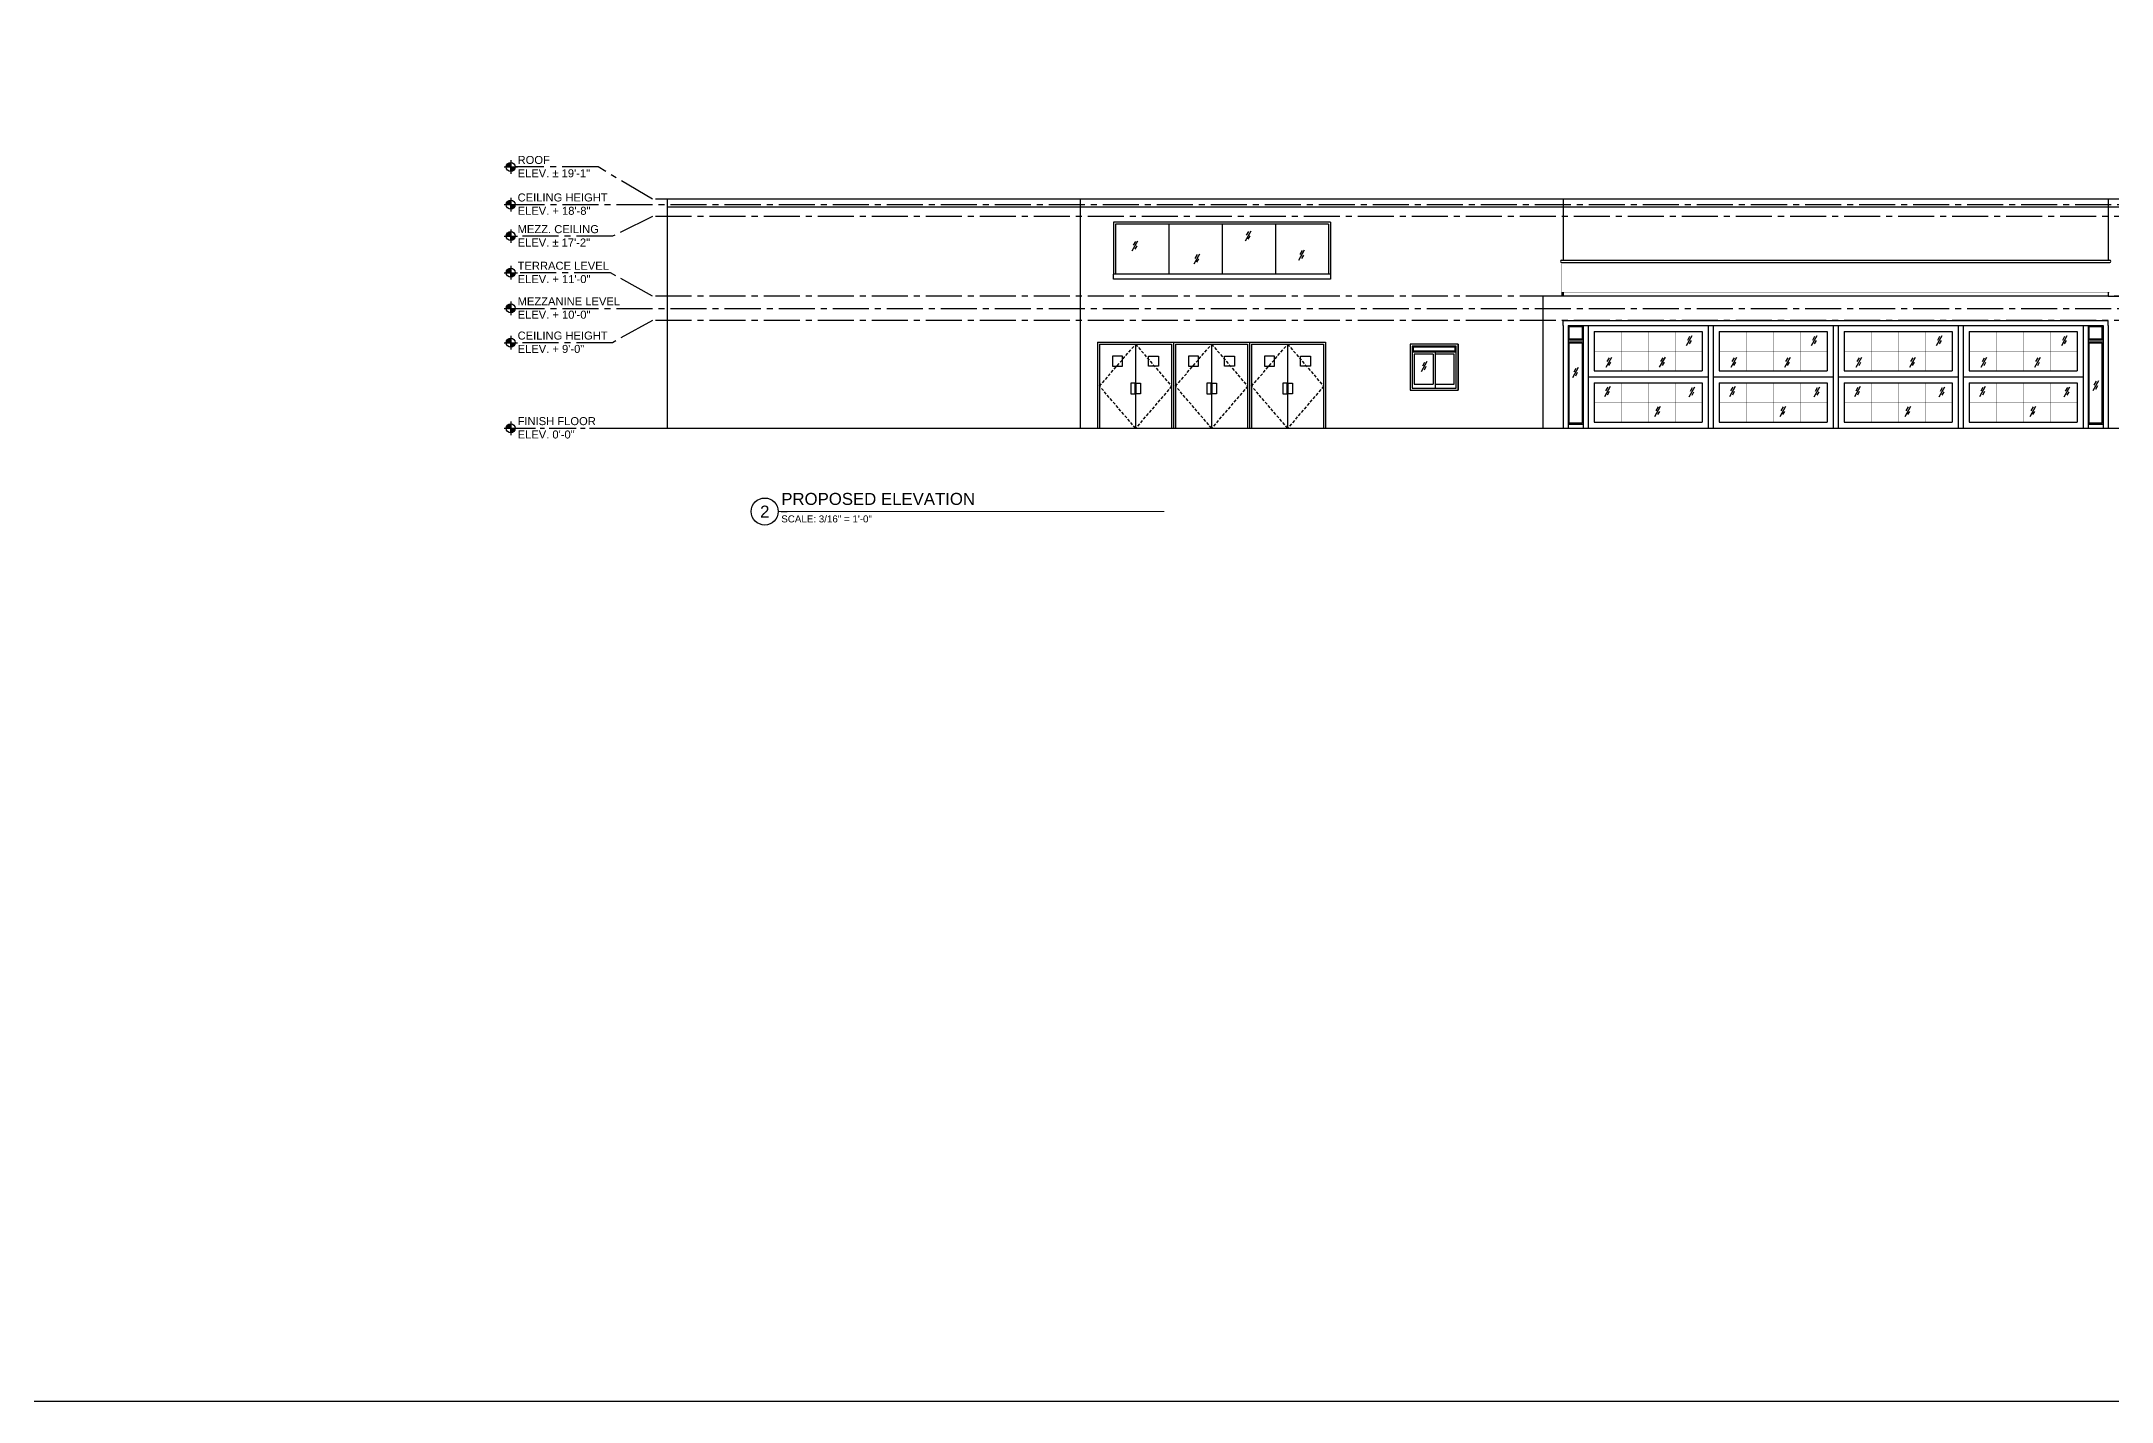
# Model space of a CAD drawing. Header units: inches. Extents: x -5252 to 14398, y -1665 to 9844.
# Drawn here: x 5680 to 7750, y -1665 to -306 of the extents above; entities that cross this region are included whole.
import ezdxf
from ezdxf.enums import TextEntityAlignment as Align

# ---------------------------------------------------------------- set-up
doc = ezdxf.new("R2010")
doc.units = ezdxf.units.IN
doc.header["$LTSCALE"] = 48
doc.header["$MEASUREMENT"] = 0
doc.linetypes.add('CENTER2', pattern=[1.125, 0.75, -0.125, 0.125, -0.125])
doc.linetypes.add('HIDDEN2', pattern=[0.1875, 0.125, -0.0625])
for name, color, linetype in [('a-anno-symb', 91, 'Continuous'), ('CAPACITY SIGN', 1, 'Continuous'), ('E-1', 150, 'Continuous'), ('E-2', 2, 'Continuous'), ('E-3', 6, 'Continuous'), ('E-4', 1, 'Continuous'), ('E-5', 5, 'Continuous'), ('E-6', 8, 'Continuous'), ('TB1', 31, 'Continuous')]:
    doc.layers.add(name, color=color, linetype=linetype)
doc.styles.add('ARIAL', font='arial.ttf')
doc.styles.add('ROMANS', font='romans.shx')
doc.styles.get("Standard").update_dxf_attribs({"font": 'arial.ttf'})

# ---------------------------------------------------------------- blocks, each defined once
blk = doc.blocks.new('Anno_Datum')
at = {"linetype": 'ByBlock', "lineweight": -2}
h = blk.add_hatch(dxfattribs=at)
h.set_pattern_fill('_USER', color=0, scale=0.008, angle=-90, style=0, pattern_type=0)
h.set_pattern_definition([(270, (0, 0), (0.008, -1e-18), [])])
h.paths.add_polyline_path([(0, 0), (0, 0.5, 0.414214), (-0.5, 0)])
h.paths.add_polyline_path([(0.5, 0), (0, 0), (0, -0.5, 0.414214)])
at = {"color": 0, "linetype": 'ByBlock', "lineweight": -2}
for p, q in [((-0.75, 0), (0.75, 0)), ((0, 0.75), (0, -0.75)), ((0, 0), (0.5, 0)), ((0, 0), (0.5, 0))]:
    blk.add_line(p, q, dxfattribs=at)
blk.add_circle((0, 0), 0.5, dxfattribs=at)
blk = doc.blocks.new('Anno_Title_T1')
at = {"color": 0, "linetype": 'ByBlock', "lineweight": -2}
blk.add_lwpolyline([(2.75, 0), (3.75, 0)], dxfattribs=at)
at = {"color": 0, "linetype": 'ByBlock', "lineweight": -2, "style": 'ROMANS'}
blk.add_attdef('TITLE', (2.75, 0.5), '', height=1.25, dxfattribs=at)
blk.add_attdef('SCALE', text='', height=0.75, dxfattribs=at).set_placement((2.75, -0.5), align=Align.TOP_LEFT)
blk = doc.blocks.new('Anno_Title_A1')
at = {"color": 0, "linetype": 'ByBlock', "lineweight": -2}
blk.add_circle((0, 0), 2.25, dxfattribs=at)
blk.add_circle((0, 0), 2.25, dxfattribs=at)
at = {"color": 0, "linetype": 'ByBlock', "lineweight": -2, "style": 'ROMANS'}
blk.add_attdef('NUMBER', text='', height=1.25, dxfattribs=at).set_placement((0, 0), align=Align.MIDDLE)

msp = doc.modelspace()

# ---------------------------------------------------------------- linework, layer by layer
at = {"layer": 'a-anno-symb', "color": 8, "linetype": 'CENTER2'}
for p, q in [((6147.2, -468.6), (8166.2, -468.6)), ((6147.2, -572.3), (8166.2, -572.3))]:
    msp.add_line(p, q, dxfattribs=at)
at = {"layer": 'a-anno-symb', "color": 8, "linetype": 'CENTER2', "ltscale": 0.75}
msp.add_line((6147.2, -692.1), (8166.2, -692.1), dxfattribs=at)
at = {"layer": 'a-anno-symb', "color": 8, "linetype": 'CENTER2'}
for points in [[(8166.2, -463.1), (6291, -463.1), (6236.6, -431), (6154, -431)], [(8166.2, -480.6), (6291, -480.6), (6251.1, -500.1), (6156.2, -500.1)], [(8166.2, -560.1), (6291, -560.1), (6248.9, -536.7), (6154, -536.7)], [(8166.2, -584.3), (6291, -584.3), (6251.1, -606.6), (6156.2, -606.6)]]:
    msp.add_lwpolyline(points, dxfattribs=at)
at = {"layer": 'Defpoints'}
msp.add_lwpolyline([(14397.5, 3887.3), (14397.5, -1664.8), (-5252.2, -1664.8), (-5252.2, 3887.3), (5947.5, 3887.3)], dxfattribs=at)
at = {"layer": 'E-1', "color": 151, "const_width": 0.25}
for points in [[(7259.4, -595.3), (7259.4, -634.7)], [(7286.4, -595.3), (7286.4, -634.7)], [(7313.4, -595.3), (7313.4, -634.7)], [(7384.4, -595.3), (7384.4, -634.7)], [(7411.4, -595.3), (7411.4, -634.7)], [(7438.4, -595.3), (7438.4, -634.7)], [(7509.4, -595.3), (7509.4, -634.7)], [(7536.4, -595.3), (7536.4, -634.7)], [(7563.4, -595.3), (7563.4, -634.7)], [(7634.4, -595.3), (7634.4, -634.7)], [(7661.4, -595.3), (7661.4, -634.7)], [(7688.4, -595.3), (7688.4, -634.7)], [(7232.4, -615), (7340.4, -615)], [(7357.4, -615), (7465.4, -615)], [(7482.4, -615), (7590.4, -615)], [(7607.4, -615), (7715.4, -615)], [(7259.4, -646.7), (7259.4, -686.1)], [(7286.4, -646.7), (7286.4, -686.1)], [(7313.4, -646.7), (7313.4, -686.1)], [(7384.4, -646.7), (7384.4, -686.1)], [(7411.4, -646.7), (7411.4, -686.1)], [(7438.4, -646.7), (7438.4, -686.1)], [(7509.4, -646.7), (7509.4, -686.1)], [(7536.4, -646.7), (7536.4, -686.1)], [(7563.4, -646.7), (7563.4, -686.1)], [(7634.4, -646.7), (7634.4, -686.1)], [(7661.4, -646.7), (7661.4, -686.1)], [(7688.4, -646.7), (7688.4, -686.1)], [(7232.4, -666.4), (7340.4, -666.4)], [(7357.4, -666.4), (7465.4, -666.4)], [(7482.4, -666.4), (7590.4, -666.4)], [(7607.4, -666.4), (7715.4, -666.4)]]:
    msp.add_lwpolyline(points, dxfattribs=at)
at = {"layer": 'E-2'}
for p, q in [((6305.6, -463.1), (6305.6, -692.1)), ((6718.5, -463.1), (6305.6, -463.1)), ((6718.5, -463.1), (6718.5, -692.1)), ((6249.9, -692.1), (8208.6, -692.1))]:
    msp.add_line(p, q, dxfattribs=at)
at = {"layer": 'E-3'}
for p, q in [((6718.5, -471.1), (6305.6, -471.1)), ((7201.5, -463.1), (6718.5, -463.1)), ((7201.5, -463.1), (7201.5, -524.1)), ((8143.1, -463.1), (7746.3, -463.1)), ((7746.3, -463.1), (7746.3, -524.1)), ((7201.5, -556.1), (7201.5, -560.1)), ((7746.3, -556.1), (7746.3, -560.1)), ((7181, -560.1), (7181, -692.1)), ((7201.5, -560.1), (7181, -560.1)), ((7746.3, -560.1), (7201.5, -560.1)), ((7746.3, -560.1), (7766.8, -560.1))]:
    msp.add_line(p, q, dxfattribs=at)
at = {"layer": 'E-4'}
for p, q in [((7201.5, -471.1), (6718.5, -471.1)), ((8143.1, -471.1), (7746.3, -471.1)), ((7200, -524.1), (7747.8, -524.1)), ((7200, -526.6), (7747.8, -526.6)), ((7200, -556.1), (7200, -560.1)), ((7201.5, -584.3), (7746.3, -584.3)), ((7201.5, -589.3), (7201.5, -584.3)), ((7201.5, -589.3), (7201.5, -692.1)), ((7206.5, -589.3), (7206.5, -692.1)), ((7206.5, -589.3), (7741.3, -589.3)), ((7741.3, -589.3), (7741.3, -692.1)), ((7746.3, -589.3), (7746.3, -584.3)), ((7746.3, -589.3), (7746.3, -692.1))]:
    msp.add_line(p, q, dxfattribs=at)
at = {"layer": 'E-4', "const_width": 0.25}
msp.add_lwpolyline([(7200, -526.6), (7200, -556.1), (7747.8, -556.1), (7747.8, -526.6)], dxfattribs=at)
at = {"layer": 'E-4'}
for centre, start, end in [((7200, -525.3), 90, 270), ((7747.8, -525.3), 270, 90)]:
    msp.add_arc(centre, 1.25, start, end, dxfattribs=at)
at = {"layer": 'E-5'}
for p, q in [((7746.3, -463.1), (7201.5, -463.1)), ((6752, -486.1), (6752, -538.1)), ((6969, -486.1), (6752, -486.1)), ((6967, -488.1), (6754, -488.1)), ((6754, -488.1, 20), (6754, -538.1, 20)), ((6967, -488.1, 20), (6967, -538.1, 20)), ((6969, -486.1), (6969, -538.1)), ((6969, -538.1), (6752, -538.1)), ((6752, -543.1), (6752, -538.1)), ((6969, -538.1), (6969, -543.1)), ((6969, -543.1), (6752, -543.1)), ((7221.4, -589.3), (7221.4, -692.1)), ((7226.4, -589.3), (7226.4, -692.1)), ((7232.4, -595.3), (7340.4, -595.3)), ((7232.4, -595.3), (7232.4, -634.7)), ((7340.4, -595.3), (7340.4, -634.7)), ((7346.4, -589.3), (7346.4, -692.1)), ((7351.4, -589.3), (7351.4, -692.1)), ((7357.4, -595.3), (7465.4, -595.3)), ((7357.4, -595.3), (7357.4, -634.7)), ((7465.4, -595.3), (7465.4, -634.7)), ((7471.4, -589.3), (7471.4, -692.1)), ((7476.4, -589.3), (7476.4, -692.1)), ((7482.4, -595.3), (7590.4, -595.3)), ((7482.4, -595.3), (7482.4, -634.7)), ((7590.4, -595.3), (7590.4, -634.7)), ((7596.4, -589.3), (7596.4, -692.1)), ((7601.4, -589.3), (7601.4, -692.1)), ((7607.4, -595.3), (7715.4, -595.3)), ((7607.4, -595.3), (7607.4, -634.7)), ((7715.4, -595.3), (7715.4, -634.7)), ((7721.4, -589.3), (7721.4, -692.1)), ((7726.4, -589.3), (7726.4, -692.1)), ((6736, -606.1), (6736, -692.1)), ((6736, -606.1), (6964, -606.1)), ((6738, -608.1), (6738, -692.1)), ((6738, -608.1), (6810, -608.1)), ((6774, -608.1), (6774, -692.1)), ((6810, -608.1), (6810, -692.1)), ((6812, -606.1), (6812, -692.1)), ((6814, -608.1), (6814, -692.1)), ((6814, -608.1), (6886, -608.1)), ((6850, -608.1), (6850, -692.1)), ((6886, -608.1), (6886, -692.1)), ((6888, -606.1), (6888, -692.1)), ((6890, -608.1), (6890, -692.1)), ((6890, -608.1), (6962, -608.1)), ((6926, -608.1), (6926, -692.1)), ((6962, -608.1), (6962, -692.1)), ((6964, -606.1), (6964, -692.1)), ((7048.5, -608.1), (7048.5, -654.1)), ((7096.5, -608.1), (7048.5, -608.1)), ((7050.5, -610.1), (7050.5, -652.1)), ((7094.5, -610.1), (7050.5, -610.1)), ((7094.5, -616.1), (7050.5, -616.1)), ((7073.5, -616.1), (7073.5, -652.1)), ((7094.5, -652.1), (7094.5, -610.1)), ((7096.5, -608.1), (7096.5, -654.1)), ((7096.5, -654.1), (7096.5, -608.1)), ((7226.4, -640.7), (7346.4, -640.7)), ((7232.4, -634.7), (7340.4, -634.7)), ((7351.4, -640.7), (7471.4, -640.7)), ((7357.4, -634.7), (7465.4, -634.7)), ((7476.4, -640.7), (7596.4, -640.7)), ((7482.4, -634.7), (7590.4, -634.7)), ((7601.4, -640.7), (7721.4, -640.7)), ((7607.4, -634.7), (7715.4, -634.7)), ((7048.5, -654.1), (7096.5, -654.1)), ((7050.5, -652.1), (7094.5, -652.1)), ((7232.4, -646.7), (7340.4, -646.7)), ((7232.4, -646.7), (7232.4, -686.1)), ((7340.4, -646.7), (7340.4, -686.1)), ((7357.4, -646.7), (7465.4, -646.7)), ((7357.4, -646.7), (7357.4, -686.1)), ((7465.4, -646.7), (7465.4, -686.1)), ((7482.4, -646.7), (7590.4, -646.7)), ((7482.4, -646.7), (7482.4, -686.1)), ((7590.4, -646.7), (7590.4, -686.1)), ((7607.4, -646.7), (7715.4, -646.7)), ((7607.4, -646.7), (7607.4, -686.1)), ((7715.4, -646.7), (7715.4, -686.1)), ((7232.4, -686.1), (7340.4, -686.1)), ((7357.4, -686.1), (7465.4, -686.1)), ((7482.4, -686.1), (7590.4, -686.1)), ((7607.4, -686.1), (7715.4, -686.1))]:
    msp.add_line(p, q, dxfattribs=at)
at = {"layer": 'E-6'}
for p, q in [((7746.3, -471.1), (7201.5, -471.1)), ((6807.3, -488.1, 20), (6807.3, -538.1, 20)), ((6860.5, -488.1, 20), (6860.5, -538.1, 20)), ((6883.8, -504.9), (6889.5, -494.8)), ((6885, -499.3), (6887.2, -495.5)), ((6913.8, -488.1, 20), (6913.8, -538.1, 20)), ((6770.7, -514.9), (6776.4, -504.8)), ((6771.9, -509.3), (6774.1, -505.5)), ((6773.6, -513.2), (6775.5, -509.8)), ((6886.7, -503.2), (6888.6, -499.8)), ((6937.3, -524), (6943, -513.9)), ((6938.5, -518.4), (6940.7, -514.6)), ((6832.4, -527.9), (6838.1, -517.8)), ((6833.6, -522.3), (6835.8, -518.5)), ((6835.3, -526.2), (6837.2, -522.8)), ((6940.2, -522.3), (6942.1, -519)), ((7324.8, -609.5), (7330.4, -599.5)), ((7326, -604), (7328.1, -600.1)), ((7449.8, -609.5), (7455.4, -599.5)), ((7451, -604), (7453.1, -600.1)), ((7574.8, -609.5), (7580.4, -599.5)), ((7576, -604), (7578.1, -600.1)), ((7699.8, -609.5), (7705.4, -599.5)), ((7701, -604), (7703.1, -600.1)), ((7727.4, -603.1), (7727.4, -590.3)), ((7727.4, -590.3), (7740.3, -590.3)), ((7740.3, -603.1), (7740.3, -590.3)), ((7093.5, -611.1), (7051.5, -611.1)), ((7051.5, -611.1), (7051.5, -615.1)), ((7093.5, -615.1), (7051.5, -615.1)), ((7071.5, -618.1), (7052.5, -618.1)), ((7052.5, -618.1), (7052.5, -648.1)), ((7071.5, -618.1), (7071.5, -648.1)), ((7092.5, -618.1), (7073.5, -618.1)), ((7092.5, -648.1), (7092.5, -618.1)), ((7093.5, -615.1), (7093.5, -611.1)), ((7221.4, -604.1), (7206.5, -604.1)), ((7221.4, -606.1), (7206.5, -606.1)), ((7220.4, -603.1), (7207.5, -603.1)), ((7220.4, -607.1), (7207.5, -607.1)), ((7327.6, -607.9), (7329.6, -604.5)), ((7452.6, -607.9), (7454.6, -604.5)), ((7577.6, -607.9), (7579.6, -604.5)), ((7702.6, -607.9), (7704.6, -604.5)), ((7741.3, -604.1), (7726.4, -604.1)), ((7741.3, -606.1), (7726.4, -606.1)), ((7740.3, -603.1), (7727.4, -603.1)), ((7727.4, -687.1), (7727.4, -607.1)), ((7740.3, -607.1), (7727.4, -607.1)), ((7740.3, -687.1), (7740.3, -607.1)), ((7059.8, -635.3), (7065.5, -625.2)), ((7061, -629.7), (7063.2, -625.9)), ((7062.7, -633.6), (7064.6, -630.2)), ((7211.1, -641.3), (7216.8, -631.2)), ((7212.3, -635.7), (7214.5, -631.9)), ((7214, -639.6), (7215.9, -636.2)), ((7244.3, -631), (7250, -620.9)), ((7245.5, -625.4), (7247.7, -621.6)), ((7247.2, -629.3), (7249.1, -625.9)), ((7297.9, -631), (7303.6, -620.9)), ((7299.1, -625.4), (7301.3, -621.6)), ((7300.8, -629.3), (7302.7, -625.9)), ((7369.3, -631), (7375, -620.9)), ((7370.5, -625.4), (7372.7, -621.6)), ((7372.2, -629.3), (7374.1, -625.9)), ((7422.9, -631), (7428.6, -620.9)), ((7424.1, -625.4), (7426.3, -621.6)), ((7425.8, -629.3), (7427.7, -625.9)), ((7494.3, -631), (7500, -620.9)), ((7495.5, -625.4), (7497.7, -621.6)), ((7497.2, -629.3), (7499.1, -625.9)), ((7547.9, -631), (7553.6, -620.9)), ((7549.1, -625.4), (7551.3, -621.6)), ((7550.8, -629.3), (7552.7, -625.9)), ((7619.3, -631), (7625, -620.9)), ((7620.5, -625.4), (7622.7, -621.6)), ((7622.2, -629.3), (7624.1, -625.9)), ((7672.9, -631), (7678.6, -620.9)), ((7674.1, -625.4), (7676.3, -621.6)), ((7675.8, -629.3), (7677.7, -625.9)), ((7052.5, -648.1), (7071.5, -648.1)), ((7073.5, -648.1), (7092.5, -648.1)), ((7243, -660.3), (7248.7, -650.2)), ((7244.2, -654.7), (7246.4, -650.9)), ((7245.9, -658.6), (7247.8, -655.2)), ((7327.4, -660.7), (7333.1, -650.6)), ((7328.6, -655.1), (7330.8, -651.3)), ((7330.3, -659), (7332.2, -655.6)), ((7368, -660.3), (7373.7, -650.2)), ((7369.2, -654.7), (7371.4, -650.9)), ((7370.9, -658.6), (7372.8, -655.2)), ((7452.4, -660.7), (7458.1, -650.6)), ((7453.6, -655.1), (7455.8, -651.3)), ((7455.3, -659), (7457.2, -655.6)), ((7493, -660.3), (7498.7, -650.2)), ((7494.2, -654.7), (7496.4, -650.9)), ((7495.9, -658.6), (7497.8, -655.2)), ((7577.4, -660.7), (7583.1, -650.6)), ((7578.6, -655.1), (7580.8, -651.3)), ((7580.3, -659), (7582.2, -655.6)), ((7618, -660.3), (7623.7, -650.2)), ((7619.2, -654.7), (7621.4, -650.9)), ((7620.9, -658.6), (7622.8, -655.2)), ((7702.4, -660.7), (7708.1, -650.6)), ((7703.6, -655.1), (7705.8, -651.3)), ((7705.3, -659), (7707.2, -655.6)), ((7731.1, -654.5), (7736.8, -644.4)), ((7732.3, -648.9), (7734.5, -645.1)), ((7734, -652.9), (7735.9, -649.5)), ((7293.2, -680.2), (7298.9, -670.1)), ((7294.4, -674.6), (7296.6, -670.8)), ((7296.1, -678.5), (7298, -675.2)), ((7418.2, -680.2), (7423.9, -670.1)), ((7419.4, -674.6), (7421.6, -670.8)), ((7421.1, -678.5), (7423, -675.2)), ((7543.2, -680.2), (7548.9, -670.1)), ((7544.4, -674.6), (7546.6, -670.8)), ((7546.1, -678.5), (7548, -675.2)), ((7668.2, -680.2), (7673.9, -670.1)), ((7669.4, -674.6), (7671.6, -670.8)), ((7671.1, -678.5), (7673, -675.2)), ((7206.5, -688.1), (7221.4, -688.1)), ((7726.4, -688.1), (7741.3, -688.1)), ((7740.3, -687.1), (7727.4, -687.1))]:
    msp.add_line(p, q, dxfattribs=at)
for points in [[(7207.5, -603.1), (7207.5, -590.3), (7220.4, -590.3), (7220.4, -603.1)], [(7220.4, -607.1), (7220.4, -687.1), (7207.5, -687.1), (7207.5, -607.1)]]:
    msp.add_lwpolyline(points, dxfattribs=at)
at = {"layer": 'E-6', "linetype": 'HIDDEN2', "ltscale": 0.5}
for points in [[(6774, -692.1), (6738, -650.1), (6774, -608.1), (6810, -650.1), (6774, -692.1)], [(6850, -692.1), (6814, -650.1), (6850, -608.1), (6886, -650.1), (6850, -692.1)], [(6926, -692.1), (6890, -650.1), (6926, -608.1), (6962, -650.1), (6926, -692.1)]]:
    msp.add_lwpolyline(points, dxfattribs=at)
at = {"layer": 'E-6'}
for points in [[(6751, -630.1), (6761, -630.1), (6761, -620.1), (6751, -620.1)], [(6797, -630.1), (6787, -630.1), (6787, -620.1), (6797, -620.1)], [(6827, -630.1), (6837, -630.1), (6837, -620.1), (6827, -620.1)], [(6873, -630.1), (6863, -630.1), (6863, -620.1), (6873, -620.1)], [(6903, -630.1), (6913, -630.1), (6913, -620.1), (6903, -620.1)], [(6949, -630.1), (6939, -630.1), (6939, -620.1), (6949, -620.1)], [(6773.5, -647.1), (6769.1, -647.1), (6769.1, -657.6), (6773.5, -657.6)], [(6774.5, -647.1), (6779, -647.1), (6779, -657.6), (6774.5, -657.6)], [(6849.5, -647.1), (6845.1, -647.1), (6845.1, -657.6), (6849.5, -657.6)], [(6850.5, -647.1), (6855, -647.1), (6855, -657.6), (6850.5, -657.6)], [(6925.5, -647.1), (6921.1, -647.1), (6921.1, -657.6), (6925.5, -657.6)], [(6926.5, -647.1), (6931, -647.1), (6931, -657.6), (6926.5, -657.6)]]:
    msp.add_lwpolyline(points, close=True, dxfattribs=at)
at = {"layer": 'TB1'}
msp.add_lwpolyline([(6416.8, -775.3, 1.2, 1.2, 0), (6802.8, -775.3, 1.2, 1.2, 0)], format="xyseb", dxfattribs=at)

# ---------------------------------------------------------------- block references
at = {"layer": 'a-anno-symb', "color": 8, "xscale": 9, "yscale": 9, "zscale": 9}
for p in [(6149.4, -431), (6149.4, -468.6), (6149.4, -500.1), (6149.4, -536.7), (6149.4, -572.3), (6149.4, -606.6), (6149.4, -692.1)]:
    msp.add_blockref('Anno_Datum', p, dxfattribs=at)
at = {"layer": 'TB1'}
ref = msp.add_blockref('Anno_Title_A1', (6403.3, -775.3), dxfattribs=dict(at, xscale=5.998500000000001, yscale=5.998500000000001, zscale=5.998500000000001))
ref.add_attrib('NUMBER', '2', dxfattribs={"layer": '0', "color": 0, "linetype": 'ByBlock', "lineweight": -2, "height": 12, "style": 'ARIAL'}).set_placement((6403.3, -775.3), align=Align.MIDDLE)
ref = msp.add_blockref('Anno_Title_T1', (6403.3, -775.3), dxfattribs=dict(at, xscale=5.998500000000001, yscale=5.998500000000001, zscale=5.998500000000001))
ref.add_attrib('SCALE', 'SCALE: 3/16" = 1\'-0"', dxfattribs={"layer": '0', "color": 0, "linetype": 'ByBlock', "lineweight": -2, "height": 7, "style": 'ARIAL'}).set_placement((6419.8, -788.3), align=Align.BOTTOM_LEFT)
ref.add_attrib('TITLE', 'PROPOSED ELEVATION', dxfattribs={"layer": '0', "color": 0, "linetype": 'ByBlock', "lineweight": -2, "height": 11.997, "style": 'ARIAL'}).set_placement((6419.8, -772.3), align=Align.BOTTOM_LEFT)

# ---------------------------------------------------------------- texts
at = {"layer": 'CAPACITY SIGN', "char_height": 8, "width": 139.719, "attachment_point": 4}
for s, insert in [('\\A1;ROOF \\PELEV. %%P 19\'-1"', (6156.2, -430.7)), ('\\A1;CEILING HEIGHT\\PELEV. + 18\'-8"', (6156.2, -468.2)), ('\\A1;MEZZ. CEILING\\PELEV. %%P 17\'-2"', (6156.2, -499.8)), ('\\A1;TERRACE LEVEL \\PELEV. + 11\'-0"', (6156.2, -536.4)), ('\\A1;MEZZANINE LEVEL\\PELEV. + 10\'-0"', (6156.2, -572)), ('\\A1;CEILING HEIGHT \\PELEV. + 9\'-0"', (6156.2, -606.2)), ('\\A1;FINISH FLOOR\\PELEV. 0\'-0"', (6156.2, -691.7))]:
    msp.add_mtext(s, dxfattribs=dict(at, insert=insert))

doc.saveas('drawing.dxf')
